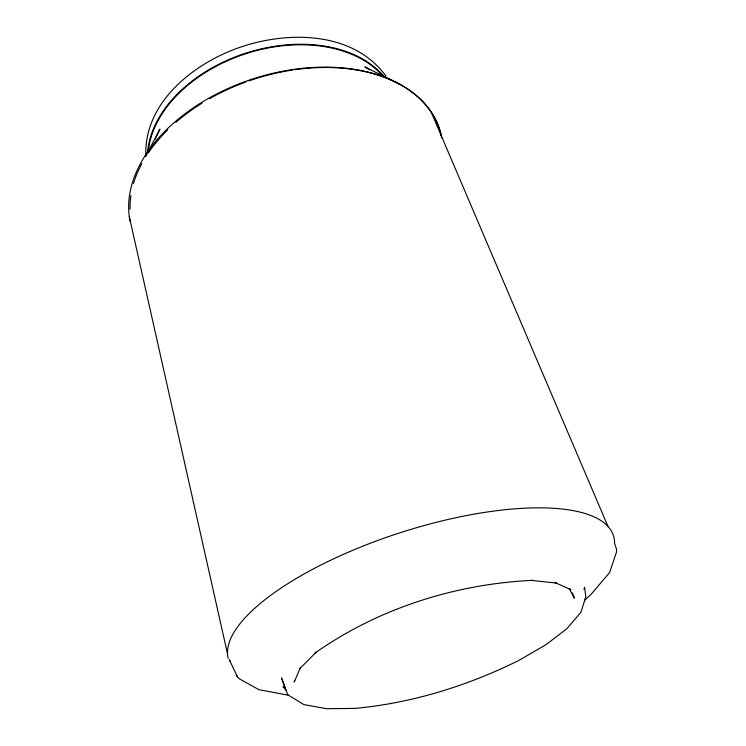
<?xml version="1.0" encoding="UTF-8"?>
<svg xmlns="http://www.w3.org/2000/svg" width="746" height="746" viewBox="0 0 746 746"><rect width="100%" height="100%" fill="white"/><g stroke="black" fill="none" stroke-linecap="round" stroke-linejoin="round"><path stroke-width="1.12" d="M583.978 589.349L584.584 587.27L585.824 596.744L580.994 612.186L566.895 628.673L546.1 644.6L518.74 660.48C467.509 685.844 411.96 703.142 354.919 708.411L326.571 708.7L303.818 704.569L287.723 694.703L281.484 677.918L285.96 690.059L282.976 686.73L284.888 687.84M294.726 680.548L294.194 682.077L300.386 667.707M155.103 139.446L159.933 129.086L145.563 156.539M299.491 668.966L316.164 652.209L315.101 652.992C378.231 608.503 455.293 583.969 532.243 580.379L530.993 580.36L556.525 583.074L555.108 582.589L570.914 589.685L569.59 588.771M584.491 600.474L591.112 594.338L609.538 572.62L616.569 551.881L616.429 548.879L614.555 543.293A202.185 68.268 -17.9 0 0 412.995 528.746A202.185 68.268 -17.9 0 0 228.22 658.457M288.618 695.253L258.983 689.696L239.811 679.084L237.582 677.182L229.33 659.716L230.001 661.152M399.847 84.345L364.859 66.879L369.68 69.798M385.952 76.101C352.625 30.25 285.559 30.689 236.976 48.378C191.806 64.846 143.782 103.507 145.843 156.035M569.086 588.491L574.383 598.115L572.378 592.883M236.948 675.811L237.582 677.182M431.197 112.105L607.99 526.443M129.291 216.666L227.53 653.925M130.074 221.273A161.584 105.363 -17.9 0 1 265.511 75.169A161.584 105.363 -17.9 0 1 441.716 137.935M130.093 209.262A160.912 104.916 -17.9 0 1 130.876 195.573M133.506 183.628A160.912 104.916 -17.9 0 1 134.541 180.327M134.877 179.348A160.912 104.916 -17.9 0 1 141.833 163.626M148.314 152.958A160.912 104.916 -17.9 0 1 167.663 129.925M175.767 122.437A160.912 104.916 -17.9 0 1 202.054 103.144M209.514 98.714A160.912 104.916 -17.9 0 1 245.798 82.004M248.968 80.876A160.912 104.916 -17.9 0 1 292.329 70.068M294.511 69.751A160.912 104.916 -17.9 0 1 441.399 136.042M147.494 153.135A128.974 88.326 -17.9 0 1 246.339 52.985A128.974 88.326 -17.9 0 1 384.572 77.174M148.221 152.091A128.331 87.879 -17.9 0 1 246.506 53.488A128.331 87.879 -17.9 0 1 383.379 76.745"/></g></svg>
